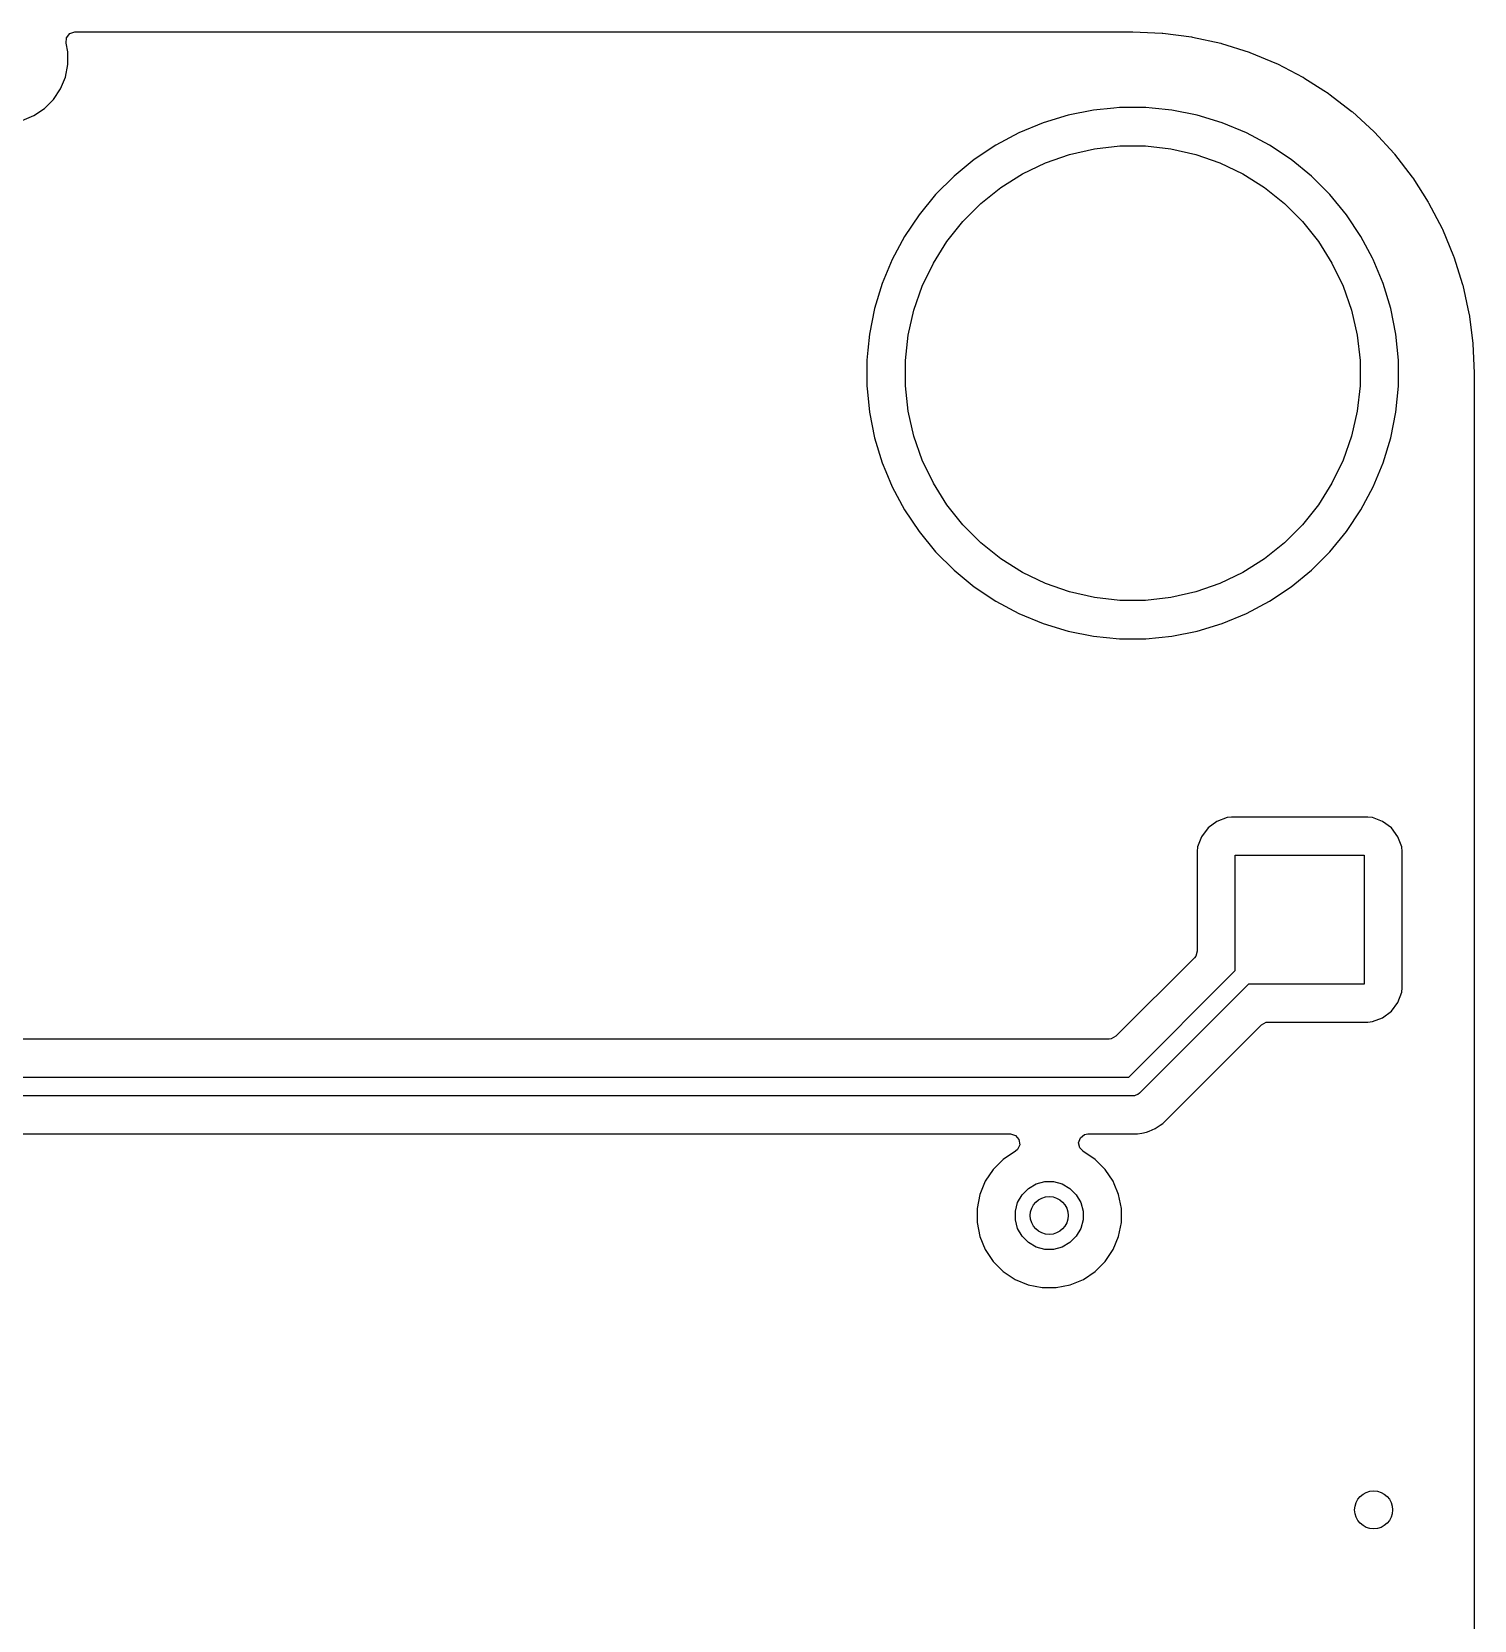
# Model space of a CAD drawing. Extents: x 3.62 to 7.51, y -6.04 to -1.71.
# Drawn here: x 6.766 to 7.514, y -2.962 to -2.138 of the extents above; entities that cross this region are included whole.
import ezdxf

# ---------------------------------------------------------------- set-up
doc = ezdxf.new("R2010")
doc.units = 0
doc.header["$MEASUREMENT"] = 0
doc.layers.add('BLACK', color=7, linetype='CONTINUOUS')

msp = doc.modelspace()

# ---------------------------------------------------------------- linework, layer by layer
at = {"layer": 'BLACK', "linetype": 'CONTINUOUS'}
for p, q in [((6.78338, -2.14365), (6.78363, -2.14091)), ((6.78363, -2.14091), (6.78532, -2.13874)), ((6.78532, -2.13874), (6.78791, -2.13782)), ((6.78791, -2.13782), (6.78817, -2.13781)), ((6.78817, -2.13781), (7.33402, -2.13781)), ((7.33402, -2.13781), (7.33651, -2.13781)), ((7.33651, -2.13781), (7.33672, -2.13782)), ((7.33672, -2.13782), (7.35184, -2.13848)), ((7.35184, -2.13848), (7.35226, -2.13852)), ((7.35226, -2.13852), (7.36716, -2.14048)), ((7.36716, -2.14048), (7.36758, -2.14055)), ((7.36758, -2.14055), (7.38226, -2.14381)), ((6.78429, -2.14821), (6.78338, -2.14365)), ((6.78431, -2.14828), (6.78429, -2.14821)), ((6.78431, -2.15487), (6.78431, -2.14828)), ((7.38226, -2.14381), (7.38267, -2.14392)), ((7.38267, -2.14392), (7.397, -2.14843)), ((7.397, -2.14843), (7.3974, -2.14858)), ((7.3974, -2.14858), (7.41128, -2.15433)), ((6.78302, -2.16134), (6.78431, -2.15487)), ((7.41128, -2.15433), (7.41167, -2.15451)), ((7.41167, -2.15451), (7.42479, -2.16134)), ((6.77683, -2.17292), (6.78049, -2.16744)), ((6.78049, -2.16744), (6.78302, -2.16134)), ((7.42479, -2.16134), (7.425, -2.16145)), ((7.425, -2.16145), (7.42537, -2.16166)), ((7.42537, -2.16166), (7.43567, -2.16823)), ((6.77217, -2.17758), (6.77683, -2.17292)), ((7.43567, -2.16823), (7.43804, -2.16974)), ((7.43804, -2.16974), (7.43839, -2.16998)), ((7.43839, -2.16998), (7.45031, -2.17913)), ((6.76059, -2.18377), (6.76668, -2.18125)), ((6.76668, -2.18125), (6.77217, -2.17758)), ((7.30309, -2.18111), (7.29013, -2.18505)), ((7.31637, -2.17847), (7.30309, -2.18111)), ((7.32677, -2.17745), (7.31637, -2.17847)), ((7.32984, -2.17715), (7.32677, -2.17745)), ((7.34338, -2.17715), (7.32984, -2.17715)), ((7.34671, -2.17747), (7.34338, -2.17715)), ((7.35686, -2.17847), (7.34671, -2.17747)), ((7.37014, -2.18111), (7.35686, -2.17847)), ((7.35686, -2.17847), (7.35686, -2.17847)), ((7.3831, -2.18505), (7.37014, -2.18111)), ((7.45031, -2.17913), (7.45064, -2.1794)), ((7.45064, -2.1794), (7.46172, -2.18956)), ((7.27762, -2.19023), (7.26568, -2.19661)), ((7.29013, -2.18505), (7.27762, -2.19023)), ((7.27762, -2.19023), (7.27762, -2.19023)), ((7.39561, -2.19023), (7.3831, -2.18505)), ((7.40755, -2.19661), (7.39561, -2.19023)), ((7.39561, -2.19023), (7.39561, -2.19023)), ((7.46172, -2.18956), (7.46202, -2.18986)), ((7.46202, -2.18986), (7.47217, -2.20094)), ((7.26568, -2.19661), (7.25442, -2.20413)), ((7.26568, -2.19661), (7.26568, -2.19661)), ((7.30392, -2.20147), (7.31683, -2.19852)), ((7.31683, -2.19852), (7.32999, -2.19704)), ((7.32999, -2.19704), (7.34324, -2.19704)), ((7.34324, -2.19704), (7.3564, -2.19852)), ((7.3564, -2.19852), (7.36931, -2.20147)), ((7.41881, -2.20413), (7.40755, -2.19661)), ((7.40755, -2.19661), (7.40755, -2.19661)), ((7.40755, -2.19661), (7.40755, -2.19661)), ((7.25442, -2.20413), (7.24395, -2.21272)), ((7.25442, -2.20413), (7.25442, -2.20413)), ((7.27948, -2.21159), (7.29142, -2.20584)), ((7.29142, -2.20584), (7.30392, -2.20147)), ((7.36931, -2.20147), (7.38181, -2.20584)), ((7.38181, -2.20584), (7.39375, -2.21159)), ((7.42928, -2.21272), (7.41881, -2.20413)), ((7.41881, -2.20413), (7.41881, -2.20413)), ((7.41881, -2.20413), (7.41881, -2.20413)), ((7.47217, -2.20094), (7.47245, -2.20126)), ((7.47245, -2.20126), (7.48159, -2.21318)), ((7.24395, -2.21272), (7.23438, -2.2223)), ((7.26827, -2.21863), (7.27948, -2.21159)), ((7.39375, -2.21159), (7.40496, -2.21863)), ((7.43885, -2.2223), (7.42928, -2.21272)), ((7.48159, -2.21318), (7.48184, -2.21353)), ((7.48184, -2.21353), (7.48991, -2.22621)), ((7.23438, -2.2223), (7.22579, -2.23277)), ((7.25791, -2.22689), (7.26827, -2.21863)), ((7.40496, -2.21863), (7.41532, -2.22689)), ((7.44744, -2.23277), (7.43885, -2.2223)), ((7.43885, -2.2223), (7.43885, -2.2223)), ((7.43885, -2.2223), (7.43885, -2.2223)), ((7.22579, -2.23277), (7.21826, -2.24402)), ((7.22579, -2.23277), (7.22579, -2.23277)), ((7.24855, -2.23626), (7.25791, -2.22689)), ((7.41532, -2.22689), (7.42468, -2.23626)), ((7.45496, -2.24402), (7.44744, -2.23277)), ((7.48991, -2.22621), (7.49013, -2.22658)), ((7.49013, -2.22658), (7.49706, -2.23991)), ((7.24029, -2.24661), (7.24855, -2.23626)), ((7.42468, -2.23626), (7.43294, -2.24661)), ((7.49706, -2.23991), (7.49724, -2.24029)), ((7.49724, -2.24029), (7.503, -2.25418)), ((7.21826, -2.24402), (7.21188, -2.25597)), ((7.21826, -2.24402), (7.21826, -2.24402)), ((7.23324, -2.25783), (7.24029, -2.24661)), ((7.43294, -2.24661), (7.43999, -2.25783)), ((7.46097, -2.25527), (7.45496, -2.24402)), ((7.45496, -2.24402), (7.45496, -2.24402)), ((7.45496, -2.24402), (7.45496, -2.24402)), ((7.21188, -2.25597), (7.2067, -2.26848)), ((7.21188, -2.25597), (7.21188, -2.25597)), ((7.22749, -2.26976), (7.23324, -2.25783)), ((7.43999, -2.25783), (7.44573, -2.26976)), ((7.46135, -2.25597), (7.46097, -2.25527)), ((7.46653, -2.26848), (7.46135, -2.25597)), ((7.503, -2.25418), (7.50314, -2.25458)), ((7.50314, -2.25458), (7.50766, -2.26891)), ((7.2067, -2.26848), (7.20277, -2.28143)), ((7.22312, -2.28226), (7.22749, -2.26976)), ((7.44573, -2.26976), (7.45011, -2.28226)), ((7.47046, -2.28143), (7.46653, -2.26848)), ((7.50766, -2.26891), (7.50777, -2.26932)), ((7.50777, -2.26932), (7.51102, -2.28399)), ((7.20277, -2.28143), (7.20013, -2.29471)), ((7.22017, -2.29518), (7.22312, -2.28226)), ((7.45011, -2.28226), (7.45306, -2.29518)), ((7.4731, -2.29471), (7.47046, -2.28143)), ((7.51102, -2.28399), (7.5111, -2.28441)), ((7.5111, -2.28441), (7.51306, -2.29931)), ((7.20013, -2.29471), (7.19931, -2.30297)), ((7.21869, -2.30834), (7.22017, -2.29518)), ((7.45306, -2.29518), (7.45454, -2.30834)), ((7.47443, -2.30819), (7.4731, -2.29471)), ((7.51306, -2.29931), (7.5131, -2.29973)), ((7.19931, -2.30297), (7.1988, -2.30819)), ((7.5131, -2.29973), (7.51376, -2.31485)), ((7.1988, -2.30819), (7.1988, -2.32173)), ((7.21869, -2.32158), (7.21869, -2.30834)), ((7.45454, -2.30834), (7.45454, -2.32158)), ((7.47443, -2.32173), (7.47443, -2.30819)), ((7.51376, -2.31485), (7.51376, -2.31507)), ((7.51376, -2.31507), (7.51376, -5.85816)), ((7.1988, -2.32173), (7.19892, -2.32297)), ((7.19892, -2.32297), (7.20013, -2.33521)), ((7.22017, -2.33474), (7.21869, -2.32158)), ((7.45454, -2.32158), (7.45306, -2.33474)), ((7.4731, -2.33521), (7.47443, -2.32173)), ((7.20013, -2.33521), (7.20277, -2.34849)), ((7.22312, -2.34766), (7.22017, -2.33474)), ((7.45306, -2.33474), (7.45011, -2.34766)), ((7.47046, -2.34849), (7.4731, -2.33521)), ((7.20277, -2.34849), (7.2067, -2.36145)), ((7.22749, -2.36016), (7.22312, -2.34766)), ((7.45011, -2.34766), (7.44573, -2.36016)), ((7.46653, -2.36145), (7.47046, -2.34849)), ((7.2067, -2.36145), (7.20854, -2.36589)), ((7.23324, -2.37209), (7.22749, -2.36016)), ((7.44573, -2.36016), (7.43999, -2.37209)), ((7.46135, -2.37396), (7.46653, -2.36145)), ((7.20854, -2.36589), (7.21185, -2.37388)), ((7.24029, -2.38331), (7.23324, -2.37209)), ((7.43999, -2.37209), (7.43294, -2.38331)), ((7.21185, -2.37388), (7.21188, -2.37396)), ((7.21188, -2.37396), (7.21188, -2.37396)), ((7.21188, -2.37396), (7.21826, -2.3859)), ((7.45496, -2.3859), (7.46135, -2.37396)), ((7.21826, -2.3859), (7.21826, -2.3859)), ((7.21826, -2.3859), (7.22579, -2.39716)), ((7.24855, -2.39366), (7.24029, -2.38331)), ((7.43294, -2.38331), (7.42468, -2.39366)), ((7.44744, -2.39716), (7.45496, -2.3859)), ((7.22579, -2.39716), (7.22579, -2.39716)), ((7.22579, -2.39716), (7.23438, -2.40762)), ((7.25791, -2.40303), (7.24855, -2.39366)), ((7.42468, -2.39366), (7.41532, -2.40303)), ((7.43885, -2.40762), (7.44744, -2.39716)), ((7.26827, -2.41129), (7.25791, -2.40303)), ((7.41532, -2.40303), (7.40496, -2.41129)), ((7.23438, -2.40762), (7.24395, -2.4172)), ((7.27948, -2.41833), (7.26827, -2.41129)), ((7.40496, -2.41129), (7.39375, -2.41833)), ((7.42928, -2.4172), (7.43885, -2.40762)), ((7.24395, -2.4172), (7.24395, -2.4172)), ((7.24395, -2.4172), (7.24395, -2.4172)), ((7.24395, -2.4172), (7.25442, -2.42579)), ((7.29142, -2.42408), (7.27948, -2.41833)), ((7.39375, -2.41833), (7.38181, -2.42408)), ((7.41881, -2.42579), (7.42928, -2.4172)), ((7.25442, -2.42579), (7.26568, -2.43331)), ((7.30392, -2.42845), (7.29142, -2.42408)), ((7.31683, -2.4314), (7.30392, -2.42845)), ((7.36931, -2.42845), (7.3564, -2.4314)), ((7.38181, -2.42408), (7.36931, -2.42845)), ((7.40755, -2.43331), (7.41881, -2.42579)), ((7.26568, -2.43331), (7.26568, -2.43331)), ((7.26568, -2.43331), (7.26568, -2.43331)), ((7.26568, -2.43331), (7.27762, -2.43969)), ((7.32999, -2.43289), (7.31683, -2.4314)), ((7.34324, -2.43289), (7.32999, -2.43289)), ((7.3564, -2.4314), (7.34324, -2.43289)), ((7.39561, -2.43969), (7.40755, -2.43331)), ((7.27762, -2.43969), (7.27762, -2.43969)), ((7.27762, -2.43969), (7.27762, -2.43969)), ((7.27762, -2.43969), (7.29013, -2.44488)), ((7.29013, -2.44488), (7.30309, -2.44881)), ((7.37014, -2.44881), (7.3831, -2.44488)), ((7.3831, -2.44488), (7.39561, -2.43969)), ((7.30309, -2.44881), (7.31637, -2.45145)), ((7.31637, -2.45145), (7.32984, -2.45278)), ((7.32984, -2.45278), (7.32984, -2.45278)), ((7.32984, -2.45278), (7.34338, -2.45278)), ((7.34338, -2.45278), (7.35686, -2.45145)), ((7.34338, -2.45278), (7.34338, -2.45278)), ((7.35686, -2.45145), (7.37014, -2.44881)), ((7.38553, -2.54551), (7.38022, -2.54749)), ((7.38788, -2.54526), (7.38553, -2.54551)), ((7.45858, -2.54526), (7.38788, -2.54526)), ((7.38788, -2.54526), (7.38788, -2.54526)), ((7.46092, -2.54551), (7.45858, -2.54526)), ((7.45858, -2.54526), (7.45858, -2.54526)), ((7.45858, -2.54526), (7.45858, -2.54526)), ((7.45858, -2.54526), (7.45858, -2.54526)), ((7.46623, -2.54749), (7.46092, -2.54551)), ((7.46092, -2.54551), (7.46092, -2.54551)), ((7.37569, -2.55088), (7.37229, -2.55542)), ((7.38022, -2.54749), (7.37569, -2.55088)), ((7.37569, -2.55088), (7.37569, -2.55088)), ((7.38022, -2.54749), (7.38022, -2.54749)), ((7.47077, -2.55088), (7.46623, -2.54749)), ((7.46623, -2.54749), (7.46623, -2.54749)), ((7.47417, -2.55542), (7.47077, -2.55088)), ((7.47077, -2.55088), (7.47077, -2.55088)), ((7.37031, -2.56073), (7.37006, -2.56308)), ((7.37006, -2.56308), (7.37006, -2.56308)), ((7.37229, -2.55542), (7.37031, -2.56073)), ((7.37229, -2.55542), (7.37229, -2.55542)), ((7.47552, -2.55905), (7.47417, -2.55542)), ((7.47417, -2.55542), (7.47417, -2.55542)), ((7.47615, -2.56073), (7.47552, -2.55905)), ((7.4764, -2.56308), (7.47615, -2.56073)), ((7.37006, -2.56308), (7.37006, -2.56308)), ((7.37006, -2.56308), (7.37006, -2.61475)), ((7.38976, -2.62493), (7.38976, -2.56496)), ((7.38976, -2.56496), (7.45669, -2.56496)), ((7.45669, -2.56496), (7.45669, -2.63189)), ((7.4764, -2.63377), (7.4764, -2.56308)), ((7.36863, -2.6182), (7.32784, -2.65898)), ((7.36928, -2.61739), (7.36863, -2.6182)), ((7.37006, -2.61475), (7.36928, -2.61739)), ((7.33458, -2.68012), (7.38976, -2.62493)), ((7.39672, -2.63189), (7.34009, -2.68852)), ((7.45669, -2.63189), (7.39672, -2.63189)), ((7.47417, -2.64143), (7.47615, -2.63612)), ((7.47615, -2.63612), (7.4764, -2.63377)), ((7.47077, -2.64597), (7.47417, -2.64143)), ((7.35602, -2.70046), (7.40346, -2.65302)), ((7.40346, -2.65302), (7.40587, -2.65171)), ((7.40587, -2.65171), (7.40691, -2.65159)), ((7.40691, -2.65159), (7.45858, -2.65159)), ((7.45858, -2.65159), (7.46092, -2.65134)), ((7.45858, -2.65159), (7.45858, -2.65159)), ((7.46092, -2.65134), (7.46623, -2.64936)), ((7.46623, -2.64936), (7.47077, -2.64597)), ((7.32439, -2.66041), (6.68344, -2.66041)), ((7.32543, -2.6603), (7.32439, -2.66041)), ((7.32784, -2.65898), (7.32543, -2.6603)), ((6.06383, -2.68012), (7.33458, -2.68012)), ((7.33661, -2.68996), (6.06383, -2.68996)), ((7.33757, -2.68987), (7.33661, -2.68996)), ((7.33831, -2.68956), (7.33757, -2.68987)), ((7.33757, -2.68987), (7.33757, -2.68987)), ((7.33935, -2.68913), (7.33831, -2.68956)), ((7.34009, -2.68852), (7.33935, -2.68913)), ((7.33935, -2.68913), (7.33935, -2.68913)), ((7.35231, -2.70417), (7.35574, -2.70074)), ((7.35574, -2.70074), (7.35602, -2.70046)), ((7.35574, -2.70074), (7.35574, -2.70074)), ((7.35602, -2.70046), (7.35602, -2.70046)), ((6.0745, -2.70967), (7.27319, -2.70967)), ((7.27319, -2.70967), (7.27583, -2.71044)), ((7.27583, -2.71044), (7.27763, -2.71252)), ((7.30949, -2.71166), (7.31167, -2.70999)), ((7.31167, -2.70999), (7.31342, -2.70967)), ((7.31342, -2.70967), (7.33904, -2.70967)), ((7.33904, -2.70967), (7.34142, -2.70919)), ((7.34142, -2.70919), (7.3438, -2.70872)), ((7.3438, -2.70872), (7.34511, -2.70818)), ((7.34511, -2.70818), (7.34828, -2.70686)), ((7.34828, -2.70686), (7.35087, -2.70513)), ((7.35087, -2.70513), (7.35231, -2.70417)), ((7.27578, -2.71867), (7.26945, -2.7229)), ((7.27688, -2.71774), (7.27576, -2.71864)), ((7.27576, -2.71864), (7.27578, -2.71867)), ((7.27803, -2.71524), (7.27688, -2.71774)), ((7.27763, -2.71252), (7.27803, -2.71524)), ((7.30855, -2.71424), (7.30949, -2.71166)), ((7.30916, -2.71693), (7.30855, -2.71424)), ((7.31087, -2.71861), (7.30916, -2.71693)), ((7.31083, -2.71867), (7.31087, -2.71861)), ((7.31716, -2.7229), (7.31083, -2.71867)), ((7.26945, -2.7229), (7.26424, -2.72811)), ((7.26945, -2.7229), (7.26945, -2.7229)), ((7.32237, -2.72811), (7.31716, -2.7229)), ((7.31716, -2.7229), (7.31716, -2.7229)), ((7.26014, -2.73424), (7.25732, -2.74105)), ((7.26424, -2.72811), (7.26014, -2.73424)), ((7.26014, -2.73424), (7.26014, -2.73424)), ((7.26424, -2.72811), (7.26424, -2.72811)), ((7.28252, -2.73791), (7.28653, -2.7356)), ((7.28653, -2.7356), (7.29099, -2.7344)), ((7.29099, -2.7344), (7.29562, -2.7344)), ((7.29562, -2.7344), (7.30009, -2.7356)), ((7.30009, -2.7356), (7.30409, -2.73791)), ((7.32647, -2.73424), (7.32237, -2.72811)), ((7.32237, -2.72811), (7.32237, -2.72811)), ((7.32702, -2.73558), (7.32647, -2.73424)), ((7.32647, -2.73424), (7.32647, -2.73424)), ((7.32929, -2.74105), (7.32702, -2.73558)), ((7.25732, -2.74105), (7.25589, -2.74828)), ((7.25732, -2.74105), (7.25732, -2.74105)), ((7.27694, -2.74519), (7.27925, -2.74118)), ((7.27925, -2.74118), (7.28252, -2.73791)), ((7.30409, -2.73791), (7.30736, -2.74118)), ((7.30736, -2.74118), (7.30968, -2.74519)), ((7.33073, -2.74828), (7.32929, -2.74105)), ((7.25589, -2.74828), (7.25589, -2.75565)), ((7.27574, -2.74966), (7.27694, -2.74519)), ((7.27574, -2.75428), (7.27574, -2.74966)), ((7.30968, -2.74519), (7.31087, -2.74966)), ((7.31087, -2.74966), (7.31087, -2.75428)), ((7.33073, -2.75565), (7.33073, -2.74828)), ((7.25589, -2.75565), (7.25732, -2.76288)), ((7.27694, -2.75875), (7.27574, -2.75428)), ((7.27925, -2.76275), (7.27694, -2.75875)), ((7.30968, -2.75875), (7.30736, -2.76275)), ((7.31087, -2.75428), (7.30968, -2.75875)), ((7.32929, -2.76288), (7.33073, -2.75565)), ((7.25732, -2.76288), (7.25732, -2.76288)), ((7.25732, -2.76288), (7.26014, -2.76969)), ((7.28252, -2.76602), (7.27925, -2.76275)), ((7.28653, -2.76834), (7.28252, -2.76602)), ((7.29099, -2.76953), (7.28653, -2.76834)), ((7.30009, -2.76834), (7.29562, -2.76953)), ((7.30409, -2.76602), (7.30009, -2.76834)), ((7.30736, -2.76275), (7.30409, -2.76602)), ((7.32647, -2.76969), (7.32929, -2.76288)), ((7.26014, -2.76969), (7.26014, -2.76969)), ((7.26014, -2.76969), (7.26424, -2.77582)), ((7.26424, -2.77582), (7.26424, -2.77582)), ((7.26424, -2.77582), (7.26945, -2.78104)), ((7.29562, -2.76953), (7.29099, -2.76953)), ((7.31716, -2.78104), (7.32237, -2.77582)), ((7.32237, -2.77582), (7.32647, -2.76969)), ((7.26945, -2.78104), (7.26945, -2.78104)), ((7.26945, -2.78104), (7.27558, -2.78513)), ((7.27558, -2.78513), (7.27558, -2.78513)), ((7.27558, -2.78513), (7.27558, -2.78513)), ((7.27558, -2.78513), (7.28239, -2.78795)), ((7.30422, -2.78795), (7.31103, -2.78513)), ((7.31103, -2.78513), (7.31716, -2.78104)), ((7.28239, -2.78795), (7.28962, -2.78939)), ((7.28962, -2.78939), (7.28962, -2.78939)), ((7.28962, -2.78939), (7.28962, -2.78939)), ((7.28962, -2.78939), (7.29699, -2.78939)), ((7.29699, -2.78939), (7.30422, -2.78795)), ((7.29699, -2.78939), (7.29699, -2.78939))]:
    msp.add_line(p, q, dxfattribs=at)
at = {"layer": 'BLACK'}
for centre in [(7.29331, -2.75197), (7.46158, -2.9047)]:
    msp.add_circle(centre, 0.00984, dxfattribs=at)

doc.saveas('drawing.dxf')
